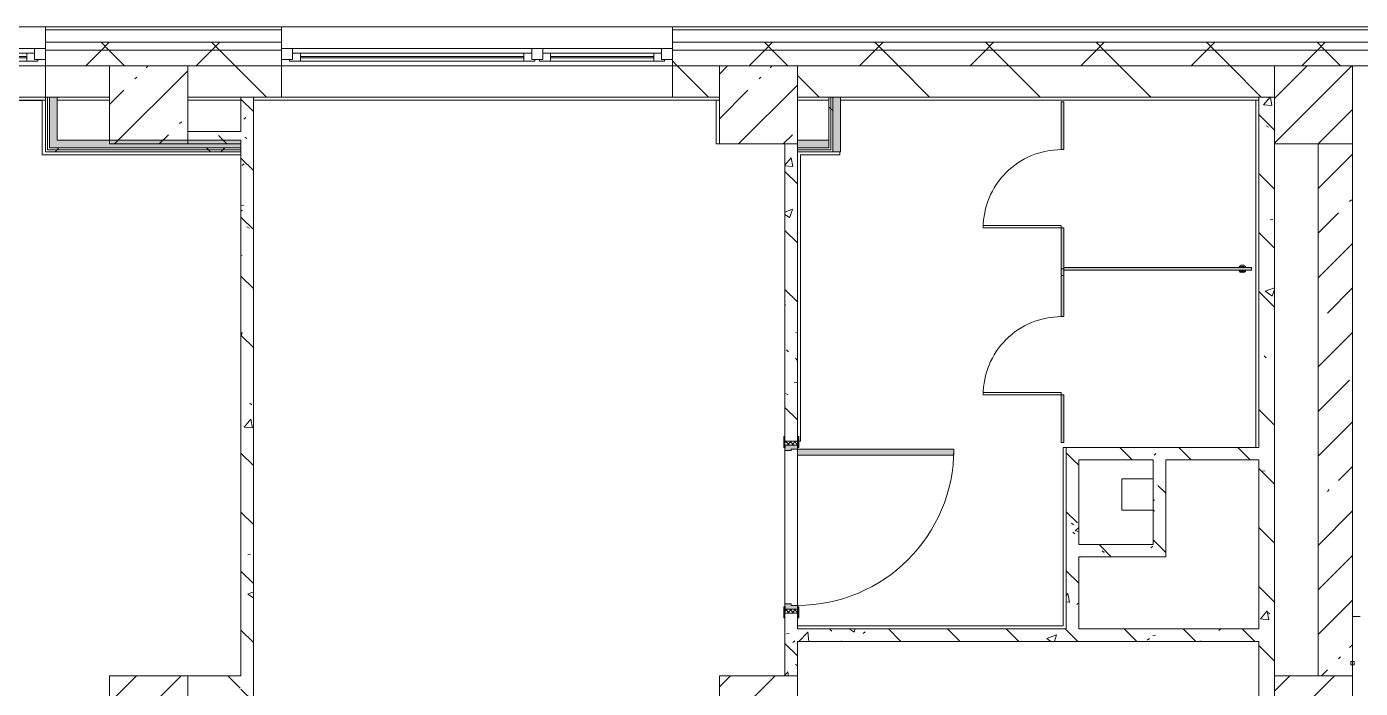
# Model space of a CAD drawing. Header units: millimetres. Extents: x 81548 to 272142, y -8553 to 29000.
# Drawn here: x 221351 to 229882, y 23120 to 27350 of the extents above; entities that cross this region are included whole.
import ezdxf

# ---------------------------------------------------------------- set-up
doc = ezdxf.new("R2010")
doc.units = ezdxf.units.MM
for name, color, linetype, lineweight in [('A-DOOR', 7, 'Continuous', 5), ('A-GENM-1', 7, 'Continuous', 5), ('A-GLAZ-3', 7, 'Continuous', 5), ('A-WALL', 7, 'Continuous', 9), ('A-WALL-3', 7, 'Continuous', 5), ('I-WALL-4', 7, 'Continuous', 5), ('S-COLS-3', 7, 'Continuous', 5)]:
    doc.layers.add(name, color=color, linetype=linetype, lineweight=lineweight)
for name, color, linetype, lineweight, true_color in [('A-DOOR-2', 7, 'Continuous', 5, 0xe2e2e2), ('A-DOOR-3', 7, 'Continuous', 5, 0xaaaaaa), ('A-DOOR-FRAM-1', 7, 'Continuous', 5, 0xe2e2e2), ('A-DOOR-FRAM-3', 7, 'Continuous', 5, 0xaaaaaa), ('A-FLOR-1', 7, 'Continuous', 5, 0xaaaaaa), ('A-GENM-3', 7, 'Continuous', 5, 0xe2ddcd), ('A-WALL-4', 7, 'Continuous', 5, 0x737373), ('A-WALL-5', 7, 'Continuous', 9, 0x737373), ('I-WALL-2', 7, 'Continuous', 5, 0xe7e7e7), ('I-WALL-3', 7, 'Continuous', 9, 0xe7e7e7), ('I-WALL-6', 7, 'Continuous', 5, 0x787878)]:
    doc.layers.add(name, color=color, linetype=linetype, lineweight=lineweight, true_color=true_color)
pattern_1 = [(45, (145131.5, 0), (-285.1231, 285.1231), []), (45, (145416.64, 0), (-285.1231, 285.1231), [504.031, -100.806, 16.764, -84.042])]
pattern_2 = [(135, (145131.5, 0), (-377.1708, -377.1708), [533.4, -88.9, 17.78, -88.9]), (135, (145131.5, 376.94), (-377.1708, -377.1708), []), (50, (145131.5, 0), (637.6445, -55.7866), [66.675, -733.425]), (355, (145131.5, 0), (-123.3494, 668.699), [53.34, -586.74]), (100.451, (145184.65, -4.65), (514.299, 612.908), [56.665, -623.315]), (46.184, (145131.5, 177.8), (948.7764, -147.15), [100.012, -1100.137]), (96.636, (145210.6, 165.5), (830.909, 865.997), [84.998, -934.973]), (351.184, (145131.5, 177.8), (830.918, 865.988), [80.01, -880.11]), (21, (145220.4, 133.35), (530.6506, -357.9283), [66.675, -733.425]), (326, (145220.4, 133.35), (216.308, 644.6585), [53.34, -586.74]), (71.451, (145264.64, 103.5), (746.9596, 286.7243), [56.665, -623.315]), (37.5, (145131.52, 0), (10.81053, 295.9426), [16.764, -562.864, 16.764, -578.866, -588.962]), (37.5, (145131.52, 0), (10.81053, 295.9426), [-1175.258, 16.764, -572.198]), (7.5, (145131.52, 0), (233.8692, 350.6318), [16.764, -322.834, 16.764, -549.529, -224.472]), (7.5, (145131.52, 0), (233.8692, 350.6318), [-905.891, 16.764, -207.708]), (327.5, (144933.27, 0), (474.5678, -20.0513), [16.764, -205.486, 16.764, -676.656, -920.115]), (327.5, (144933.27, 0), (474.5678, -20.0513), [-915.67, 16.764, -903.351]), (317.5, (144844.37, 0), (518.4522, 88.9934), [16.764, -272.161, 16.764, -443.738, -653.415]), (317.5, (144844.37, 0), (518.4522, 88.9934), [-749.427, 16.764, -636.651])]
pattern_3 = [(45, (145131.5, 0), (-353.5534, 353.5534), []), (135, (145131.5, 0), (-353.5534, -353.5534), [])]
pattern_4 = [(45, (145131.5, 0), (-530.33, 530.33), []), (135, (145131.5, 0), (-530.33, -530.33), [])]

# ---------------------------------------------------------------- blocks, each defined once
blk = doc.blocks.new('BSC_Колонна _Прямоугольная - 500х500-23287078-2_10_3_птичка')
at = {"layer": 'S-COLS-3'}
h = blk.add_hatch(dxfattribs=at)
h.set_pattern_fill('FP_64', color=256, style=0, pattern_type=2)
h.set_pattern_definition([(45, (-84450, -22950), (-285.1231, 285.1231), []), (45, (-84164.88, -22950), (-285.1231, 285.1231), [504.031, -100.806, 16.764, -84.042])])
h.paths.add_polyline_path([(-250, -250), (250, -250), (250, 250), (-250, 250), (-250, -160)])
for p, q in [((250, 250), (-250, 250)), ((-250, 250), (-250, -250)), ((250, -250), (250, 250)), ((-250, -250), (250, -250))]:
    blk.add_line(p, q, dxfattribs=at)
blk = doc.blocks.new('BSC_Колонна _Прямоугольная - 500х500-V65-2_10_3_птичка')
at = {"layer": 'S-COLS-3'}
h = blk.add_hatch(dxfattribs=at)
h.set_pattern_fill('FP_89', color=256, style=0, pattern_type=2)
h.set_pattern_definition([(45, (-77000, -22950), (-285.1231, 285.1231), []), (45, (-76714.88, -22950), (-285.1231, 285.1231), [504.031, -100.806, 16.764, -84.042])])
h.paths.add_polyline_path([(-250, -250), (250, -250), (250, 250), (-250, 250), (-250, -160)])
for p, q in [((250, 250), (-250, 250)), ((-250, 250), (-250, -250)), ((250, -250), (250, 250)), ((-250, -250), (250, -250))]:
    blk.add_line(p, q, dxfattribs=at)
blk = doc.blocks.new('110_Дверь_СКБ_1Ст_Внутренняя1 - Д-4 1100x2100h_су мгн-32391219-2_10_3_птичка')
at = {"layer": 'A-DOOR-2'}
h = blk.add_hatch(color=256, dxfattribs=at)
h.paths.add_polyline_path([(537.5, 40), (512.5, 40), (512.5, 0), (502.5, 0), (502.5, -40), (537.5, -40)])
h.paths.add_polyline_path([(-477.5, 0), (-487.5, 0), (-487.5, 40), (-512.5, 40), (-512.5, -40), (-477.5, -40)])
at = {"layer": 'A-DOOR-3'}
h = blk.add_hatch(dxfattribs=at)
h.set_pattern_fill('FP_95', color=256, style=0, pattern_type=2)
h.set_pattern_definition([(135, (1751.41, 104.685), (-14.14214, -14.14214), []), (225, (1751.41, 104.685), (14.14214, -14.14214), [])])
h.paths.add_polyline_path([(562.5, 40), (537.5, 40), (537.5, -40), (562.5, -40)])
at = {"layer": 'A-DOOR-FRAM-1'}
for points in [[(-447.5, 40), (-447.5, 1040), (-487.5, 1040), (-487.5, 40)], [(-497.5, 40), (-497.5, 48), (-567.5, 48), (-567.5, 40)], [(592.5, 48), (522.5, 48), (522.5, 40), (592.5, 40)], [(-497.5, -40), (-567.5, -40), (-567.5, -48), (-497.5, -48)], [(592.5, -48), (592.5, -40), (522.5, -40), (522.5, -48)]]:
    blk.add_hatch(color=256, dxfattribs=at).paths.add_polyline_path(points)
at = {"layer": 'A-DOOR-FRAM-3'}
h = blk.add_hatch(dxfattribs=at)
h.set_pattern_fill('FP_96', color=256, style=0, pattern_type=2)
h.set_pattern_definition([(45, (-371.384, 104.685), (-14.1421, 14.1421), []), (135, (-371.384, 104.685), (-14.1421, -14.1421), [])])
h.paths.add_polyline_path([(-512.5, 40), (-537.5, 40), (-537.5, -40), (-512.5, -40)])
at = {"layer": 'A-DOOR-3'}
for p, q in [((-487.5, 1040), (-487.5, 40)), ((-447.5, 1040), (-487.5, 1040)), ((-447.5, 40), (-447.5, 1040)), ((-487.5, 40), (-447.5, 40))]:
    blk.add_line(p, q, dxfattribs=at)
blk.add_arc((-487.5, 40), 1000, 360, 90, dxfattribs=at)
at = {"layer": 'A-DOOR-FRAM-3'}
for p, q in [((-497.5, 48), (-567.5, 48)), ((-567.5, 48), (-567.5, 40)), ((-567.5, 40), (-497.5, 40)), ((-512.5, 40), (-537.5, 40)), ((-537.5, 40), (-537.5, -40)), ((-487.5, 40), (-512.5, 40)), ((-512.5, 40), (-512.5, -40)), ((-512.5, -40), (-512.5, 40)), ((-497.5, 40), (-512.5, 40)), ((-512.5, 40), (-512.5, 39)), ((-512.5, 39), (-497.5, 39)), ((-497.5, 40), (-497.5, 48)), ((-497.5, 39), (-497.5, 40)), ((-487.5, 0), (-487.5, 40)), ((-477.5, 0), (-487.5, 0)), ((-477.5, -40), (-477.5, 0)), ((512.5, 0), (502.5, 0)), ((502.5, 0), (502.5, -40)), ((512.5, 40), (512.5, 0)), ((537.5, 40), (512.5, 40)), ((592.5, 48), (522.5, 48)), ((522.5, 48), (522.5, 40)), ((537.5, 40), (522.5, 40)), ((522.5, 40), (522.5, 39)), ((522.5, 40), (592.5, 40)), ((522.5, 39), (537.5, 39)), ((537.5, -40), (537.5, 40)), ((562.5, 40), (537.5, 40)), ((537.5, 40), (537.5, -40)), ((537.5, 39), (537.5, 40)), ((562.5, -40), (562.5, 40)), ((592.5, 40), (592.5, 48)), ((-497.5, -40), (-567.5, -40)), ((-567.5, -40), (-567.5, -48)), ((-567.5, -48), (-497.5, -48)), ((-537.5, -40), (-512.5, -40)), ((-497.5, -39), (-512.5, -39)), ((-512.5, -39), (-512.5, -40)), ((-512.5, -40), (-477.5, -40)), ((-512.5, -40), (-497.5, -40)), ((-497.5, -40), (-497.5, -39)), ((-497.5, -48), (-497.5, -40)), ((502.5, -40), (537.5, -40)), ((537.5, -39), (522.5, -39)), ((522.5, -39), (522.5, -40)), ((522.5, -40), (537.5, -40)), ((592.5, -40), (522.5, -40)), ((522.5, -40), (522.5, -48)), ((522.5, -48), (592.5, -48)), ((537.5, -40), (537.5, -39)), ((537.5, -40), (562.5, -40)), ((592.5, -48), (592.5, -40))]:
    blk.add_line(p, q, dxfattribs=at)
blk = doc.blocks.new('120_Окно_СКБ_2Ст - 120_Окно_СКБ_2Ст 2500х2500 _мал створка справа_-23206729-2_10_3_птичка')
at = {"layer": 'A-GLAZ-3'}
for p, q in [((-1250, -75), (-1250, -5)), ((-1250, -5), (-1180, -5)), ((1250, -5), (-1250, -5)), ((-1180, -75), (-1250, -75)), ((-1250, -75), (-1200, -75)), ((-1180, -75), (-1200, -75)), ((-1200, -75), (-1200, -85)), ((-1200, -85), (370, -85)), ((370, -85), (-1200, -85)), ((-1180, -5), (-1180, -75)), ((350, -35), (-1180, -35)), ((-1180, -35), (-1180, -75)), ((-1130, -85), (-1130, -35)), ((-1130, -55), (300, -55)), ((300, -65), (-1130, -65)), ((300, -85), (300, -35)), ((350, -75), (350, -5)), ((350, -5), (420, -5)), ((350, -75), (350, -35)), ((420, -75), (350, -75)), ((370, -75), (350, -75)), ((370, -75), (400, -75)), ((370, -85), (370, -75)), ((420, -75), (400, -75)), ((400, -75), (400, -85)), ((400, -85), (1200, -85)), ((1200, -85), (400, -85)), ((420, -5), (420, -75)), ((1180, -35), (420, -35)), ((420, -35), (420, -75)), ((470, -85), (470, -35)), ((470, -55), (1130, -55)), ((1130, -65), (470, -65)), ((1130, -85), (1130, -35)), ((1180, -75), (1180, -5)), ((1180, -5), (1250, -5)), ((1180, -75), (1180, -35)), ((1250, -75), (1180, -75)), ((1200, -75), (1180, -75)), ((1200, -75), (1250, -75)), ((1200, -85), (1200, -75)), ((1250, -5), (1250, -75))]:
    blk.add_line(p, q, dxfattribs=at)
blk = doc.blocks.new('120_Окно_СКБ_2Ст - 120_Окно_СКБ_2Ст 2100х2400 _мал створка справа_-19092174-2_10_3_птичка')
at = {"layer": 'A-GLAZ-3'}
for p, q in [((-1050, -75), (-1050, -5)), ((-1050, -5), (-980, -5)), ((1050, -5), (-1050, -5)), ((-980, -75), (-1050, -75)), ((-1050, -75), (-1000, -75)), ((-980, -75), (-1000, -75)), ((-1000, -75), (-1000, -85)), ((-1000, -85), (170, -85)), ((170, -85), (-1000, -85)), ((-980, -5), (-980, -75)), ((150, -35), (-980, -35)), ((-980, -35), (-980, -75)), ((-930, -85), (-930, -35)), ((-930, -55), (100, -55)), ((100, -65), (-930, -65)), ((100, -85), (100, -35)), ((150, -75), (150, -5)), ((150, -5), (220, -5)), ((150, -75), (150, -35)), ((220, -75), (150, -75)), ((170, -75), (150, -75)), ((170, -75), (200, -75)), ((170, -85), (170, -75)), ((220, -75), (200, -75)), ((200, -75), (200, -85)), ((200, -85), (1000, -85)), ((1000, -85), (200, -85)), ((220, -5), (220, -75)), ((980, -35), (220, -35)), ((220, -35), (220, -75)), ((270, -85), (270, -35)), ((270, -55), (930, -55)), ((930, -65), (270, -65)), ((930, -85), (930, -35)), ((980, -75), (980, -5)), ((980, -5), (1050, -5)), ((980, -75), (980, -35)), ((1050, -75), (980, -75)), ((1000, -75), (980, -75)), ((1000, -75), (1050, -75)), ((1000, -85), (1000, -75)), ((1050, -5), (1050, -75))]:
    blk.add_line(p, q, dxfattribs=at)
blk = doc.blocks.new('BSC_Колонна _Прямоугольная - 500х500-V117-2_10_3_птичка')
at = {"layer": 'S-COLS-3'}
h = blk.add_hatch(dxfattribs=at)
h.set_pattern_fill('FP_137', color=256, style=0, pattern_type=2)
h.set_pattern_definition([(45, (-80900, -22950), (-285.1231, 285.1231), []), (45, (-80614.88, -22950), (-285.1231, 285.1231), [504.031, -100.806, 16.764, -84.042])])
h.paths.add_polyline_path([(-250, -250), (250, -250), (250, 250), (-250, 250), (-250, -160)])
for p, q in [((250, 250), (-250, 250)), ((-250, 250), (-250, -250)), ((250, -250), (250, 250)), ((-250, -250), (250, -250))]:
    blk.add_line(p, q, dxfattribs=at)
blk = doc.blocks.new('131_Сантехническая перегородка_Дверь - СД-1-V156-2_10_3_птичка')
at = {"layer": 'A-GENM-3'}
for points in [[(0, -8), (305.2, -8), (305.2, 8), (0, 8)], [(805.2, -8), (1110.4, -8), (1110.4, 8), (805.2, 8)]]:
    blk.add_hatch(color=256, dxfattribs=at).paths.add_polyline_path(points)
at = {"layer": 'A-DOOR'}
for p, q in [((321.2, 508), (305.2, 508)), ((305.2, 8), (305.2, 508)), ((321.2, 8), (321.2, 508)), ((321.2, 8), (305.2, 8))]:
    blk.add_line(p, q, dxfattribs=at)
blk.add_arc((305.2, 8), 500, 360, 90, dxfattribs=at)
at = {"layer": 'A-GENM-1'}
for p, q in [((305.2, 8), (0, 8)), ((0, 8), (0, -8)), ((305.2, -8), (305.2, 8)), ((1110.4, 8), (805.2, 8)), ((805.2, 8), (805.2, -8)), ((1110.4, -8), (1110.4, 8)), ((0, -8), (305.2, -8)), ((805.2, -8), (1110.4, -8))]:
    blk.add_line(p, q, dxfattribs=at)
blk = doc.blocks.new('131_Сантехническая перегородка 8 - СП-1-30911291-2_10_3_птичка')
at = {"layer": 'A-GENM-3'}
blk.add_hatch(color=256, dxfattribs=at).paths.add_polyline_path([(0, 8), (0, -8), (1200, -8), (1200, 8)])
at = {"layer": 'A-GENM-1'}
for p, q in [((1200, 8), (0, 8)), ((0, 8), (0, -8)), ((1200, -8), (1200, 8)), ((0, -8), (1200, -8))]:
    blk.add_line(p, q, dxfattribs=at)
at = {"layer": 'A-GENM-1', "flags": 128}
for points in [[(71.5, 8), (71.1, 8.5), (70.8, 9), (70.4, 9.5), (70, 9.9), (69.6, 10.4), (69.2, 10.8), (68.8, 11.2), (68.3, 11.6), (67.8, 12), (67.3, 12.3), (66.8, 12.7), (66.3, 13), (65.8, 13.3), (65.3, 13.6), (64.7, 13.8), (64.2, 14), (63.6, 14.3), (63, 14.4), (62.4, 14.6), (61.9, 14.7), (61.3, 14.9), (60.7, 14.9), (60.1, 15), (59.5, 15.1), (58.9, 15.1), (58.3, 15.1), (57.7, 15), (57.1, 15), (56.5, 14.9), (55.9, 14.8), (55.3, 14.7), (54.7, 14.5), (54.1, 14.4), (53.5, 14.2), (53, 13.9), (52.4, 13.7), (51.9, 13.4), (51.4, 13.2), (50.8, 12.9), (50.3, 12.5), (49.8, 12.2), (49.3, 11.8), (48.9, 11.4), (48.4, 11), (48, 10.6), (47.6, 10.2), (47.2, 9.7), (46.8, 9.3), (46.4, 8.8), (46.1, 8.3), (45.9, 8)], [(45.9, -8), (46.3, -8.5), (46.6, -9), (47, -9.5), (47.4, -9.9), (47.8, -10.4), (48.2, -10.8), (48.6, -11.2), (49.1, -11.6), (49.6, -12), (50, -12.3), (50.5, -12.7), (51.1, -13), (51.6, -13.3), (52.1, -13.6), (52.7, -13.8), (53.2, -14), (53.8, -14.3), (54.4, -14.4), (54.9, -14.6), (55.5, -14.7), (56.1, -14.9), (56.7, -14.9), (57.3, -15), (57.9, -15.1), (58.5, -15.1), (59.1, -15.1), (59.7, -15), (60.3, -15), (60.9, -14.9), (61.5, -14.8), (62.1, -14.7), (62.7, -14.5), (63.3, -14.4), (63.8, -14.2), (64.4, -13.9), (65, -13.7), (65.5, -13.4), (66, -13.2), (66.6, -12.9), (67.1, -12.5), (67.6, -12.2), (68, -11.8), (68.5, -11.4), (69, -11), (69.4, -10.6), (69.8, -10.2), (70.2, -9.7), (70.6, -9.3), (70.9, -8.8), (71.3, -8.3), (71.5, -8)]]:
    blk.add_lwpolyline(points, dxfattribs=at)
at = {"layer": 'A-GENM-1'}
for radius, start, end in [(24.6, 19.91127, 160.08873), (17.6, 45, 135), (17.6, 45, 135), (15.1, 45, 135), (24.6, 199.91127, 340.08873), (17.6, 225, 315), (17.6, 225, 315), (15.1, 225, 315)]:
    blk.add_arc((58.7, 0), radius, start, end, dxfattribs=at)

msp = doc.modelspace()

# ---------------------------------------------------------------- hatches: boundary and pattern name
at = {"layer": 'A-WALL-3'}
h = msp.add_hatch(dxfattribs=at)
h.set_pattern_fill('FP_55', color=256, style=0, pattern_type=2)
h.set_pattern_definition(pattern_3)
h.paths.add_polyline_path([(229991.5, 27200), (229991.5, 27250), (225481.5, 27250), (225481.5, 27200), (229667.3, 27200)])
h.paths.add_polyline_path([(221774.9, 27200), (222981.5, 27200), (222981.5, 27250), (221471.5, 27250), (221471.5, 27200)])
h.paths.add_polyline_path([(211291.5, 27200), (213091.5, 27200), (213091.5, 27250), (211291.5, 27250)])
h.paths.add_polyline_path([(210391.5, 27200), (210391.5, 27250), (209311.5, 27250), (209311.5, 27200), (210086.7, 27200)])
h.paths.add_polyline_path([(213991.5, 27200), (219371.5, 27200), (219371.5, 27250), (213991.5, 27250)])
h.paths.add_polyline_path([(202276, 27200), (202291.5, 27200), (202291.5, 27250), (201041.4, 27250), (201041.4, 27200), (201347.5, 27200)])
h.paths.add_polyline_path([(204991.5, 27200), (206171.5, 27200), (206171.5, 27250), (204991.5, 27250)])
h.paths.add_polyline_path([(195776.4, 27200), (195891.7, 27200), (195891.7, 27250), (194791.8, 27250), (194791.8, 27200), (194847.8, 27200)])
h.paths.add_polyline_path([(198991.7, 27200), (200141.4, 27200), (200141.4, 27250), (198991.7, 27250)])
h.paths.add_polyline_path([(192638.5, 27200), (193891.8, 27200), (193891.8, 27250), (192638.5, 27250)])
h.paths.add_polyline_path([(189538.5, 27200), (189538.5, 27250), (187141.5, 27250), (187141.5, 27200), (188348.2, 27200)])
h = msp.add_hatch(dxfattribs=at)
h.set_pattern_fill('FP_55', color=256, style=0, pattern_type=2)
h.set_pattern_definition(pattern_3)
h.paths.add_polyline_path([(229991.5, 27100), (229991.5, 27200), (225481.5, 27200), (225481.5, 27100), (229667.3, 27100)])
h.paths.add_polyline_path([(210391.5, 27100), (210391.5, 27200), (209311.5, 27200), (209311.5, 27100), (210086.7, 27100)])
h.paths.add_polyline_path([(213991.5, 27100), (219371.5, 27100), (219371.5, 27200), (213991.5, 27200)])
h.paths.add_polyline_path([(212489.7, 27100), (213091.5, 27100), (213091.5, 27200), (211291.5, 27200), (211291.5, 27100), (211891.5, 27100)])
h.paths.add_polyline_path([(222981.5, 27100), (222981.5, 27200), (221471.5, 27200), (221471.5, 27100), (222703.4, 27100)])
h.paths.add_polyline_path([(202291.5, 27100), (202291.5, 27200), (201041.4, 27200), (201041.4, 27100), (202276, 27100)])
h.paths.add_polyline_path([(205886.7, 27100), (206171.5, 27100), (206171.5, 27200), (204991.5, 27200), (204991.5, 27100), (205525.8, 27100)])
h.paths.add_polyline_path([(199490.4, 27100), (200141.4, 27100), (200141.4, 27200), (198991.7, 27200), (198991.7, 27100)])
h.paths.add_polyline_path([(195891.7, 27100), (195891.7, 27200), (194791.8, 27200), (194791.8, 27100), (195776.4, 27100)])
h.paths.add_polyline_path([(188348.2, 27100), (189538.5, 27100), (189538.5, 27200), (187191.5, 27200), (187191.5, 27100), (187891.5, 27100)])
h.paths.add_polyline_path([(192638.5, 27100), (193891.8, 27100), (193891.8, 27200), (192638.5, 27200)])
at = {"layer": 'I-WALL-2'}
for points in [[(221546.5, 26625), (221546.5, 26900), (221496.5, 26900), (221496.5, 26625)], [(226556.5, 26550), (226556.5, 26900), (226506.5, 26900), (226506.5, 26550)], [(222721.5, 26575), (222721.5, 26625), (221496.5, 26625), (221496.5, 26575), (222703.4, 26575)]]:
    msp.add_hatch(color=256, dxfattribs=at).paths.add_polyline_path(points)
at = {"layer": 'I-WALL-3'}
msp.add_hatch(color=256, dxfattribs=at).paths.add_polyline_path([(226481.5, 26575), (226481.5, 26625), (226281.5, 26625), (226281.5, 26575), (226417.5, 26575)])
at = {"layer": 'I-WALL-4'}
h = msp.add_hatch(dxfattribs=at)
h.set_pattern_fill('FP_66', color=256, style=0, pattern_type=2)
h.set_pattern_definition([(135, (145131.5, 0), (-353.5534, -353.5534), [])])
h.paths.add_polyline_path([(229331.5, 26900), (229331.5, 27100), (226281.5, 27100), (226281.5, 26900), (229232.2, 26900)])
h.paths.add_polyline_path([(225781.5, 26900), (225781.5, 27100), (225481.5, 27100), (225481.5, 26900), (225489, 26900)])
h.paths.add_polyline_path([(215941.5, 26900), (218671.5, 26900), (218671.5, 27100), (215941.5, 27100)])
h.paths.add_polyline_path([(212489.7, 26900), (213091.5, 26900), (213091.5, 27100), (211891.5, 27100), (211891.5, 26900)])
h.paths.add_polyline_path([(215441.5, 26900), (215441.5, 27100), (213991.5, 27100), (213991.5, 26900), (215275.3, 26900)])
h.paths.add_polyline_path([(222981.5, 26900), (222981.5, 27100), (222381.5, 27100), (222381.5, 26900), (222801.5, 26900)])
h.paths.add_polyline_path([(219371.5, 26900), (219371.5, 27100), (219171.5, 27100), (219171.5, 26900)])
h.paths.add_polyline_path([(221881.5, 26900), (221881.5, 27100), (221471.5, 27100), (221471.5, 26900), (221774.9, 26900)])
h.paths.add_polyline_path([(202276, 26900), (202291.5, 26900), (202291.5, 27100), (201041.4, 27100), (201041.4, 26900), (201347.5, 26900)])
h.paths.add_polyline_path([(204991.5, 26900), (206191.5, 26900), (206191.5, 27100), (204991.5, 27100)])
h.paths.add_polyline_path([(199490.4, 26900), (200141.4, 26900), (200141.4, 27100), (198991.7, 27100), (198991.7, 26900)])
h.paths.add_polyline_path([(209596.3, 26900), (210391.5, 26900), (210391.5, 27100), (209291.5, 27100), (209291.5, 26900)])
h.paths.add_polyline_path([(195891.7, 26900), (195891.7, 27100), (195496.3, 27100), (195496.3, 26900), (195776.4, 26900)])
h = msp.add_hatch(dxfattribs=at)
h.set_pattern_fill('FP_167', color=256, style=0, pattern_type=2)
h.set_pattern_definition(pattern_4)
h.paths.add_polyline_path([(226481.5, 26575), (226494, 26575), (226494, 26900), (226481.5, 26900), (226481.5, 26625)])
h = msp.add_hatch(dxfattribs=at)
h.set_pattern_fill('FP_167', color=256, style=0, pattern_type=2)
h.set_pattern_definition(pattern_4)
h.paths.add_polyline_path([(226506.5, 26562.5), (226506.5, 26900), (226494, 26900), (226494, 26562.5)])
h = msp.add_hatch(dxfattribs=at)
h.set_pattern_fill('FP_167', color=256, style=0, pattern_type=2)
h.set_pattern_definition(pattern_4)
h.paths.add_polyline_path([(222721.5, 26550), (222721.5, 26562.5), (221471.5, 26562.5), (221471.5, 26550), (222703.4, 26550)])
h = msp.add_hatch(dxfattribs=at)
h.set_pattern_fill('FP_167', color=256, style=0, pattern_type=2)
h.set_pattern_definition(pattern_4)
h.paths.add_polyline_path([(222721.5, 26562.5), (222721.5, 26575), (221484, 26575), (221484, 26562.5), (222703.4, 26562.5)])
h = msp.add_hatch(dxfattribs=at)
h.set_pattern_fill('FP_63', color=256, style=0, pattern_type=2)
h.set_pattern_definition(pattern_1)
h.paths.add_polyline_path([(229831.5, 15150), (229831.5, 15530), (229611.5, 15530), (229611.5, 15150)])
h.paths.add_polyline_path([(229611.5, 18570), (229831.5, 18570), (229831.5, 18600), (229611.5, 18600)])
h.paths.add_polyline_path([(229831.5, 19100), (229831.5, 22700), (229611.5, 22700), (229611.5, 19100), (229620, 19100)])
h.paths.add_polyline_path([(229735.6, 23200), (229831.5, 23200), (229831.5, 26600), (229611.5, 26600), (229611.5, 23200)])
at = {"layer": 'I-WALL-6'}
h = msp.add_hatch(dxfattribs=at)
h.set_pattern_fill('FP_76', color=256, style=0, pattern_type=2)
h.set_pattern_definition(pattern_2)
h.paths.add_polyline_path([(222721.5, 18800), (222801.5, 18800), (222801.5, 26900), (222721.5, 26900), (222721.5, 20476.2)])
h = msp.add_hatch(dxfattribs=at)
h.set_pattern_fill('FP_76', color=256, style=0, pattern_type=2)
h.set_pattern_definition(pattern_2)
h.paths.add_polyline_path([(229331.5, 18800), (229331.5, 26900), (229232.2, 26900), (229232.2, 18800)])
h = msp.add_hatch(dxfattribs=at)
h.set_pattern_fill('FP_76', color=256, style=0, pattern_type=2)
h.set_pattern_definition(pattern_2)
h.paths.add_polyline_path([(222721.5, 26600), (222721.5, 26680), (222381.5, 26680), (222381.5, 26600), (222703.4, 26600)])
h = msp.add_hatch(dxfattribs=at)
h.set_pattern_fill('FP_76', color=256, style=0, pattern_type=2)
h.set_pattern_definition(pattern_2)
h.paths.add_polyline_path([(226281.5, 23200), (226281.5, 23600), (226201.5, 23600), (226201.5, 23200)])
h.paths.add_polyline_path([(226201.5, 24700), (226281.5, 24700), (226281.5, 26600), (226201.5, 26600), (226201.5, 24730)])
h = msp.add_hatch(dxfattribs=at)
h.set_pattern_fill('FP_76', color=256, style=0, pattern_type=2)
h.set_pattern_definition(pattern_2)
h.paths.add_polyline_path([(229232.2, 24580), (229232.2, 24660), (228000, 24660), (228000, 24580), (229203.1, 24580)])
h = msp.add_hatch(dxfattribs=at)
h.set_pattern_fill('FP_76', color=256, style=0, pattern_type=2)
h.set_pattern_definition(pattern_2)
h.paths.add_polyline_path([(228000, 23500), (228080, 23500), (228080, 24580), (228000, 24580), (228000, 23946.9)])
h = msp.add_hatch(dxfattribs=at)
h.set_pattern_fill('FP_76', color=256, style=0, pattern_type=2)
h.set_pattern_definition(pattern_2)
h.paths.add_polyline_path([(228636.6, 24040), (228636.6, 24580), (228556.6, 24580), (228556.6, 24040)])
h = msp.add_hatch(dxfattribs=at)
h.set_pattern_fill('FP_76', color=256, style=0, pattern_type=2)
h.set_pattern_definition(pattern_2)
h.paths.add_polyline_path([(228080, 23960), (228636.6, 23960), (228636.6, 24040), (228080, 24040)])
h = msp.add_hatch(dxfattribs=at)
h.set_pattern_fill('FP_76', color=256, style=0, pattern_type=2)
h.set_pattern_definition(pattern_2)
h.paths.add_polyline_path([(229232.2, 23420), (229232.2, 23500), (226281.5, 23500), (226281.5, 23420), (229203.1, 23420)])
h = msp.add_hatch(dxfattribs=at)
h.set_pattern_fill('FP_76', color=256, style=0, pattern_type=2)
h.set_pattern_definition(pattern_2)
h.paths.add_polyline_path([(222721.5, 23120), (222721.5, 23200), (222381.5, 23200), (222381.5, 23120)])
at = {"layer": 'S-COLS-3'}
h = msp.add_hatch(dxfattribs=at)
h.set_pattern_fill('FP_63', color=256, style=0, pattern_type=2)
h.set_pattern_definition(pattern_1)
h.paths.add_polyline_path([(222381.5, 26600), (222381.5, 27100), (221881.5, 27100), (221881.5, 26600)])
h = msp.add_hatch(dxfattribs=at)
h.set_pattern_fill('FP_63', color=256, style=0, pattern_type=2)
h.set_pattern_definition(pattern_1)
h.paths.add_polyline_path([(225781.5, 26600), (226281.5, 26600), (226281.5, 27100), (225781.5, 27100), (225781.5, 26839.2)])
h = msp.add_hatch(dxfattribs=at)
h.set_pattern_fill('FP_63', color=256, style=0, pattern_type=2)
h.set_pattern_definition(pattern_1)
h.paths.add_polyline_path([(229331.5, 26600), (229831.5, 26600), (229831.5, 27100), (229331.5, 27100), (229331.5, 26839.2)])

# ---------------------------------------------------------------- linework, layer by layer
at = {"layer": 'A-FLOR-1'}
for p, q in [((221450.5, 26879), (219171.5, 26879)), ((221450.5, 26530), (221450.5, 26879)), ((225760.5, 26600), (225760.5, 26880)), ((229212.2, 24660), (229212.2, 26880)), ((225781.5, 26600), (225760.5, 26600)), ((226551.5, 26550), (226551.5, 26530)), ((222721.5, 26530), (221450.5, 26530)), ((226551.5, 26530), (226301.5, 26530)), ((226301.5, 26530), (226301.5, 24700)), ((226301.5, 24700), (226289.5, 24700)), ((227980, 23520), (227980, 24660)), ((227980, 24660), (228000, 24660)), ((228356.6, 24459.9), (228556.6, 24459.9)), ((228356.6, 24259.9), (228356.6, 24459.9)), ((228556.6, 24259.9), (228356.6, 24259.9)), ((229881.5, 23580), (229831.5, 23580)), ((226281.5, 23520), (227980, 23520))]:
    msp.add_line(p, q, dxfattribs=at)
at = {"layer": 'A-WALL'}
for p, q in [((222981.5, 27330), (221471.5, 27330)), ((222981.5, 27250), (221471.5, 27250)), ((230131.6, 27250), (225481.5, 27250)), ((222981.5, 27200), (221471.5, 27200)), ((221881.5, 27100), (221471.5, 27100)), ((222981.5, 27100), (222381.5, 27100)), ((225781.5, 27100), (225481.5, 27100)), ((229331.5, 27100), (226281.5, 27100)), ((221484, 26900), (221484, 26562.5)), ((221496.5, 26900), (221496.5, 26575)), ((222801.5, 26900), (222721.5, 26900)), ((226494, 26900), (226494, 26562.5)), ((226506.5, 26900), (226506.5, 26550)), ((229331.5, 26900), (229232.2, 26900)), ((226481.5, 26625), (226481.5, 26575)), ((221484, 26562.5), (222721.5, 26562.5)), ((221496.5, 26575), (222721.5, 26575)), ((226481.5, 26575), (226281.5, 26575)), ((226494, 26562.5), (226281.5, 26562.5))]:
    msp.add_line(p, q, dxfattribs=at)
at = {"layer": 'A-WALL-3'}
for p, q in [((221471.5, 27350), (194791.8, 27350)), ((221471.5, 27350), (221471.5, 27100)), ((238441.5, 27350), (221471.5, 27350)), ((222981.5, 27100), (222981.5, 27350)), ((225481.5, 27350), (225481.5, 27100)), ((221881.5, 27100), (222381.5, 27100)), ((225781.5, 27100), (226281.5, 27100)), ((229841.5, 23290.5), (229821.5, 23290.5)), ((229821.5, 23290.5), (229821.5, 23270.5)), ((229841.5, 23270.5), (229841.5, 23290.5)), ((229821.5, 23270.5), (229841.5, 23270.5))]:
    msp.add_line(p, q, dxfattribs=at)
at = {"layer": 'A-WALL-4'}
msp.add_line((229331.5, 27100), (238191.5, 27100), dxfattribs=at)
at = {"layer": 'A-WALL-5'}
for p, q in [((238421.5, 27330), (225481.5, 27330)), ((238291.5, 27200), (225481.5, 27200))]:
    msp.add_line(p, q, dxfattribs=at)
at = {"layer": 'I-WALL-4'}
for p, q in [((219371.5, 27100), (221471.5, 27100)), ((221471.5, 27100), (221471.5, 26550)), ((221881.5, 26900), (221881.5, 27100)), ((222381.5, 27100), (222381.5, 26900)), ((222981.5, 26900), (222981.5, 27100)), ((222981.5, 27100), (225481.5, 27100)), ((225481.5, 27100), (225481.5, 26900)), ((225781.5, 26900), (225781.5, 27100)), ((226281.5, 27100), (226281.5, 26900)), ((229331.5, 26900), (229331.5, 27100)), ((221881.5, 26900), (219171.5, 26900)), ((221472.4, 26880), (219171.5, 26880)), ((221546.5, 26625), (221546.5, 26900)), ((221881.5, 26880), (221546.5, 26880)), ((222381.5, 26900), (222721.5, 26900)), ((222721.5, 26880), (222381.5, 26880)), ((222721.5, 26900), (222721.5, 26680)), ((225781.5, 26900), (222801.5, 26900)), ((222801.5, 18800), (222801.5, 26900)), ((225781.5, 26880), (222801.5, 26880)), ((226281.5, 26900), (229232.2, 26900)), ((226481.5, 26880), (226281.5, 26880)), ((226481.5, 26900), (226481.5, 26625)), ((226556.5, 26550), (226556.5, 26900)), ((229232.2, 26880), (226556.5, 26880)), ((229232.2, 26900), (229232.2, 24660)), ((229332.2, 26900), (229331.5, 26900)), ((229332.2, 23200), (229332.2, 26900)), ((222721.5, 26625), (221546.5, 26625)), ((222721.5, 26680), (222381.5, 26680)), ((222381.5, 26680), (222381.5, 26600)), ((222721.5, 26550), (222721.5, 26625)), ((226481.5, 26625), (226281.5, 26625)), ((226281.5, 26625), (226281.5, 24730)), ((221471.5, 26550), (222721.5, 26550)), ((222381.5, 26600), (222721.5, 26600)), ((222721.5, 26600), (222721.5, 23200)), ((226281.5, 26600), (226201.5, 26600)), ((226201.5, 26600), (226201.5, 24730)), ((226281.5, 26550), (226556.5, 26550)), ((229611.5, 26600), (229611.5, 23200)), ((229831.5, 26600), (229611.5, 26600)), ((229831.5, 23200), (229831.5, 26600)), ((229232.2, 24660), (228000, 24660)), ((228000, 24660), (228000, 23500)), ((226201.5, 23660), (226201.5, 24640)), ((226281.5, 24610), (226281.5, 23650)), ((228080, 24580), (228556.6, 24580)), ((228080, 24040), (228080, 24580)), ((228556.6, 24580), (228556.6, 24040)), ((228636.6, 24580), (229232.2, 24580)), ((228636.6, 23960), (228636.6, 24580)), ((229232.2, 24580), (229232.2, 23500)), ((228556.6, 24040), (228080, 24040)), ((228080, 23500), (228080, 23960)), ((228080, 23960), (228636.6, 23960)), ((226201.5, 23570), (226201.5, 23200)), ((226281.5, 23500), (226281.5, 23570)), ((228000, 23500), (226281.5, 23500)), ((229232.2, 23500), (228080, 23500)), ((226281.5, 23420), (229232.2, 23420)), ((226281.5, 23200), (226281.5, 23420)), ((229232.2, 23420), (229232.2, 18800)), ((222721.5, 23200), (222381.5, 23200))]:
    msp.add_line(p, q, dxfattribs=at)
at = {"layer": 'S-COLS-3'}
for p, q in [((222381.5, 27100), (221881.5, 27100)), ((221881.5, 27100), (221881.5, 26900)), ((222381.5, 26900), (222381.5, 27100)), ((226281.5, 27100), (225781.5, 27100)), ((225781.5, 27100), (225781.5, 26900)), ((226281.5, 26900), (226281.5, 27100)), ((229831.5, 27100), (229331.5, 27100)), ((229331.5, 27100), (229331.5, 26900)), ((229831.5, 26600), (229831.5, 27100)), ((221881.5, 26900), (221881.5, 26600)), ((222381.5, 26600), (222381.5, 26900)), ((225781.5, 26900), (225781.5, 26600)), ((226281.5, 26600), (226281.5, 26900)), ((229331.5, 26900), (229331.5, 26600)), ((221881.5, 26600), (222381.5, 26600)), ((225781.5, 26600), (226281.5, 26600)), ((229331.5, 26600), (229831.5, 26600))]:
    msp.add_line(p, q, dxfattribs=at)

# ---------------------------------------------------------------- block references
at = {"layer": 'A-DOOR-3', "rotation": 270}
msp.add_blockref('110_Дверь_СКБ_1Ст_Внутренняя1 - Д-4 1100x2100h_су мгн-32391219-2_10_3_птичка', (226241.5, 24162.5), dxfattribs=at)
at = {"layer": 'A-GENM-1'}
for name, p, rotation in [('131_Сантехническая перегородка_Дверь - СД-1-V156-2_10_3_птичка', (227977, 25758.6), 89.99999999997607), ('131_Сантехническая перегородка_Дверь - СД-1-V156-2_10_3_птичка', (227977, 24691), 89.99999999997607), ('131_Сантехническая перегородка 8 - СП-1-30911291-2_10_3_птичка', (229185.8, 25801.4), 180)]:
    msp.add_blockref(name, p, dxfattribs=dict(at, rotation=rotation))
at = {"layer": 'A-GLAZ-3'}
for name, p in [('120_Окно_СКБ_2Ст - 120_Окно_СКБ_2Ст 2100х2400 _мал створка справа_-19092174-2_10_3_птичка', (220421.5, 27215)), ('120_Окно_СКБ_2Ст - 120_Окно_СКБ_2Ст 2500х2500 _мал створка справа_-23206729-2_10_3_птичка', (224231.5, 27215))]:
    msp.add_blockref(name, p, dxfattribs=at)
at = {"layer": 'S-COLS-3'}
for name, p in [('BSC_Колонна _Прямоугольная - 500х500-V65-2_10_3_птичка', (222131.5, 22950)), ('BSC_Колонна _Прямоугольная - 500х500-V117-2_10_3_птичка', (226031.5, 22950)), ('BSC_Колонна _Прямоугольная - 500х500-23287078-2_10_3_птичка', (229581.5, 22950))]:
    msp.add_blockref(name, p, dxfattribs=at)

doc.saveas('drawing.dxf')
